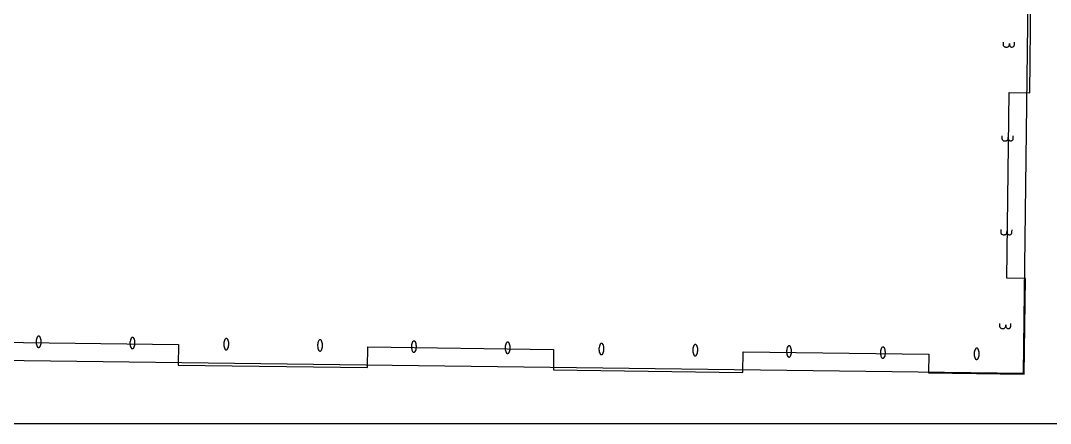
# Model space of a CAD drawing. Extents: x 0 to 24, y 0 to 16.
# Drawn here: x 3.92 to 9.41, y 0 to 2.15 of the extents above; entities that cross this region are included whole.
import ezdxf

# ---------------------------------------------------------------- set-up
doc = ezdxf.new("R2010")
doc.units = 0

msp = doc.modelspace()

# ---------------------------------------------------------------- linework, layer by layer
at = {"layer": 'annotation', "color": 1}
for p, q in [((9.159377, 2.032412), (9.159207, 2.019089)), ((9.21913, 2.018323), (9.219301, 2.031646)), ((9.159207, 2.019089), (9.159207, 2.019089)), ((9.159207, 2.019089), (9.159391, 2.016691)), ((9.159391, 2.016691), (9.159982, 2.014428)), ((9.159982, 2.014428), (9.160941, 2.01234)), ((9.160941, 2.01234), (9.162232, 2.010464)), ((9.162232, 2.010464), (9.163816, 2.008838)), ((9.163816, 2.008838), (9.165657, 2.0075)), ((9.165657, 2.0075), (9.167716, 2.006489)), ((9.167716, 2.006489), (9.169957, 2.005842)), ((9.169957, 2.005842), (9.17234, 2.005597)), ((9.17234, 2.005597), (9.179011, 2.005511)), ((9.179011, 2.005511), (9.181399, 2.005695)), ((9.179011, 2.005511), (9.179011, 2.005511)), ((9.181399, 2.005695), (9.183655, 2.006285)), ((9.183655, 2.006285), (9.185739, 2.007244)), ((9.185739, 2.007244), (9.187614, 2.008534)), ((9.187614, 2.008534), (9.189239, 2.010118)), ((9.189239, 2.010118), (9.190578, 2.011961)), ((9.190578, 2.011961), (9.191591, 2.014024)), ((9.191591, 2.014024), (9.192239, 2.016271)), ((9.192239, 2.016271), (9.192485, 2.018664)), ((9.192485, 2.018664), (9.19257, 2.025335)), ((9.19257, 2.025335), (9.192485, 2.018664)), ((9.192485, 2.018664), (9.192485, 2.018664)), ((9.192485, 2.018664), (9.19267, 2.016265)), ((9.19267, 2.016265), (9.193261, 2.014003)), ((9.193261, 2.014003), (9.194222, 2.011914)), ((9.194222, 2.011914), (9.195515, 2.010038)), ((9.195515, 2.010038), (9.197103, 2.008412)), ((9.197103, 2.008412), (9.198948, 2.007075)), ((9.198948, 2.007075), (9.201014, 2.006063)), ((9.201014, 2.006063), (9.203262, 2.005416)), ((9.203262, 2.005416), (9.205656, 2.005171)), ((9.205656, 2.005171), (9.208045, 2.005355)), ((9.205656, 2.005171), (9.205656, 2.005171)), ((9.208045, 2.005355), (9.2103, 2.005945)), ((9.2103, 2.005945), (9.212384, 2.006903)), ((9.212384, 2.006903), (9.214259, 2.008193)), ((9.214259, 2.008193), (9.215885, 2.009778)), ((9.215885, 2.009778), (9.217223, 2.01162)), ((9.217223, 2.01162), (9.218236, 2.013683)), ((9.218236, 2.013683), (9.218885, 2.01593)), ((9.218885, 2.01593), (9.21913, 2.018323)), ((9.152987, 1.532453), (9.152817, 1.51913)), ((9.152817, 1.51913), (9.152817, 1.51913)), ((9.152817, 1.51913), (9.153001, 1.516731)), ((9.153001, 1.516731), (9.153592, 1.514469)), ((9.153592, 1.514469), (9.154551, 1.51238)), ((9.154551, 1.51238), (9.155842, 1.510504)), ((9.155842, 1.510504), (9.157426, 1.508879)), ((9.157426, 1.508879), (9.159267, 1.507541)), ((9.159267, 1.507541), (9.161326, 1.50653)), ((9.161326, 1.50653), (9.163566, 1.505883)), ((9.163566, 1.505883), (9.16595, 1.505638)), ((9.16595, 1.505638), (9.172621, 1.505552)), ((9.172621, 1.505552), (9.175009, 1.505736)), ((9.172621, 1.505552), (9.172621, 1.505552)), ((9.175009, 1.505736), (9.177265, 1.506326)), ((9.177265, 1.506326), (9.179349, 1.507284)), ((9.179349, 1.507284), (9.181223, 1.508574)), ((9.181223, 1.508574), (9.182849, 1.510159)), ((9.182849, 1.510159), (9.184188, 1.512002)), ((9.184188, 1.512002), (9.185201, 1.514065)), ((9.185201, 1.514065), (9.185849, 1.516312)), ((9.185849, 1.516312), (9.186095, 1.518705)), ((9.186095, 1.518705), (9.18618, 1.525376)), ((9.18618, 1.525376), (9.186095, 1.518705)), ((9.186095, 1.518705), (9.186095, 1.518705)), ((9.186095, 1.518705), (9.18628, 1.516306)), ((9.18628, 1.516306), (9.186871, 1.514043)), ((9.186871, 1.514043), (9.187832, 1.511955)), ((9.187832, 1.511955), (9.189125, 1.510079)), ((9.189125, 1.510079), (9.190713, 1.508453)), ((9.190713, 1.508453), (9.192558, 1.507116)), ((9.192558, 1.507116), (9.194624, 1.506104)), ((9.194624, 1.506104), (9.196872, 1.505457)), ((9.196872, 1.505457), (9.199266, 1.505212)), ((9.199266, 1.505212), (9.201655, 1.505396)), ((9.199266, 1.505212), (9.199266, 1.505212)), ((9.201655, 1.505396), (9.20391, 1.505985)), ((9.20391, 1.505985), (9.205994, 1.506944)), ((9.205994, 1.506944), (9.207869, 1.508234)), ((9.207869, 1.508234), (9.209494, 1.509819)), ((9.209494, 1.509819), (9.210833, 1.511661)), ((9.210833, 1.511661), (9.211846, 1.513724)), ((9.211846, 1.513724), (9.212495, 1.515971)), ((9.212495, 1.515971), (9.21274, 1.518364)), ((9.21274, 1.518364), (9.212911, 1.531687)), ((9.146597, 1.032494), (9.146427, 1.019171)), ((9.146427, 1.019171), (9.146427, 1.019171)), ((9.146427, 1.019171), (9.146611, 1.016772)), ((9.146611, 1.016772), (9.147202, 1.01451)), ((9.147202, 1.01451), (9.148161, 1.012421)), ((9.148161, 1.012421), (9.149452, 1.010545)), ((9.149452, 1.010545), (9.151036, 1.008919)), ((9.151036, 1.008919), (9.152877, 1.007582)), ((9.152877, 1.007582), (9.154936, 1.006571)), ((9.154936, 1.006571), (9.157176, 1.005923)), ((9.157176, 1.005923), (9.15956, 1.005678)), ((9.15956, 1.005678), (9.166231, 1.005593)), ((9.166231, 1.005593), (9.168619, 1.005777)), ((9.166231, 1.005593), (9.166231, 1.005593)), ((9.168619, 1.005777), (9.170875, 1.006367)), ((9.170875, 1.006367), (9.172959, 1.007325)), ((9.172959, 1.007325), (9.174833, 1.008615)), ((9.174833, 1.008615), (9.176459, 1.0102)), ((9.176459, 1.0102), (9.177798, 1.012043)), ((9.177798, 1.012043), (9.178811, 1.014106)), ((9.178811, 1.014106), (9.179459, 1.016352)), ((9.179459, 1.016352), (9.179705, 1.018746)), ((9.179705, 1.018746), (9.17979, 1.025416)), ((9.17979, 1.025416), (9.179705, 1.018746)), ((9.179705, 1.018746), (9.179705, 1.018746)), ((9.179705, 1.018746), (9.17989, 1.016347)), ((9.17989, 1.016347), (9.180481, 1.014084)), ((9.180481, 1.014084), (9.181442, 1.011996)), ((9.181442, 1.011996), (9.182735, 1.01012)), ((9.182735, 1.01012), (9.184323, 1.008494)), ((9.184323, 1.008494), (9.186168, 1.007156)), ((9.186168, 1.007156), (9.188234, 1.006145)), ((9.188234, 1.006145), (9.190482, 1.005498)), ((9.190482, 1.005498), (9.192876, 1.005253)), ((9.192876, 1.005253), (9.195264, 1.005437)), ((9.192876, 1.005253), (9.192876, 1.005253)), ((9.195264, 1.005437), (9.19752, 1.006026)), ((9.19752, 1.006026), (9.199604, 1.006985)), ((9.199604, 1.006985), (9.201479, 1.008275)), ((9.201479, 1.008275), (9.203104, 1.00986)), ((9.203104, 1.00986), (9.204443, 1.011702)), ((9.204443, 1.011702), (9.205456, 1.013765)), ((9.205456, 1.013765), (9.206105, 1.016012)), ((9.206105, 1.016012), (9.20635, 1.018405)), ((9.20635, 1.018405), (9.206521, 1.031728)), ((9.140207, 0.532535), (9.140037, 0.519212)), ((9.140037, 0.519212), (9.140037, 0.519212)), ((9.140037, 0.519212), (9.140221, 0.516813)), ((9.140221, 0.516813), (9.140812, 0.51455)), ((9.140812, 0.51455), (9.141771, 0.512462)), ((9.141771, 0.512462), (9.143062, 0.510586)), ((9.143062, 0.510586), (9.144646, 0.50896)), ((9.144646, 0.50896), (9.146487, 0.507623)), ((9.146487, 0.507623), (9.148546, 0.506611)), ((9.148546, 0.506611), (9.150786, 0.505964)), ((9.150786, 0.505964), (9.15317, 0.505719)), ((9.15317, 0.505719), (9.159841, 0.505634)), ((9.159841, 0.505634), (9.162229, 0.505818)), ((9.159841, 0.505634), (9.159841, 0.505634)), ((9.162229, 0.505818), (9.164485, 0.506408)), ((9.164485, 0.506408), (9.166569, 0.507366)), ((9.166569, 0.507366), (9.168443, 0.508656)), ((9.168443, 0.508656), (9.170069, 0.510241)), ((9.170069, 0.510241), (9.171408, 0.512083)), ((9.171408, 0.512083), (9.172421, 0.514146)), ((9.172421, 0.514146), (9.173069, 0.516393)), ((9.173069, 0.516393), (9.173315, 0.518787)), ((9.173315, 0.518787), (9.1734, 0.525457)), ((9.1734, 0.525457), (9.173315, 0.518787)), ((9.173315, 0.518787), (9.173315, 0.518787)), ((9.173315, 0.518787), (9.173499, 0.516388)), ((9.173499, 0.516388), (9.174091, 0.514125)), ((9.174091, 0.514125), (9.175052, 0.512037)), ((9.175052, 0.512037), (9.176345, 0.510161)), ((9.176345, 0.510161), (9.177933, 0.508535)), ((9.177933, 0.508535), (9.179778, 0.507197)), ((9.179778, 0.507197), (9.181844, 0.506186)), ((9.181844, 0.506186), (9.184092, 0.505539)), ((9.184092, 0.505539), (9.186486, 0.505293)), ((9.186486, 0.505293), (9.188874, 0.505477)), ((9.186486, 0.505293), (9.186486, 0.505293)), ((9.188874, 0.505477), (9.19113, 0.506067)), ((9.19113, 0.506067), (9.193214, 0.507025)), ((9.193214, 0.507025), (9.195088, 0.508316)), ((9.195088, 0.508316), (9.196714, 0.5099)), ((9.196714, 0.5099), (9.198053, 0.511743)), ((9.198053, 0.511743), (9.199066, 0.513806)), ((9.199066, 0.513806), (9.199714, 0.516053)), ((9.199714, 0.516053), (9.19996, 0.518446)), ((9.19996, 0.518446), (9.20013, 0.531769)), ((4.005964, 0.443502), (4.005312, 0.437764)), ((4.007192, 0.449166), (4.005964, 0.443502)), ((4.008996, 0.454709), (4.007192, 0.449166)), ((4.011376, 0.460089), (4.008996, 0.454709)), ((4.012167, 0.461361), (4.011376, 0.460089)), ((4.011376, 0.460089), (4.011376, 0.460089)), ((4.013146, 0.462441), (4.012167, 0.461361)), ((4.014281, 0.463321), (4.013146, 0.462441)), ((4.015539, 0.46399), (4.014281, 0.463321)), ((4.016888, 0.464437), (4.015539, 0.46399)), ((4.018296, 0.464653), (4.016888, 0.464437)), ((4.019729, 0.464627), (4.018296, 0.464653)), ((4.021156, 0.46435), (4.019729, 0.464627)), ((4.022543, 0.463811), (4.021156, 0.46435)), ((4.022543, 0.463811), (4.022543, 0.463811)), ((4.023096, 0.463507), (4.022543, 0.463811)), ((4.023621, 0.463166), (4.023096, 0.463507)), ((4.024116, 0.462791), (4.023621, 0.463166)), ((4.024579, 0.462382), (4.024116, 0.462791)), ((4.025009, 0.461943), (4.024579, 0.462382)), ((4.025406, 0.461473), (4.025009, 0.461943)), ((4.025767, 0.460975), (4.025406, 0.461473)), ((4.026091, 0.460451), (4.025767, 0.460975)), ((4.026377, 0.459901), (4.026091, 0.460451)), ((4.028607, 0.454451), (4.026377, 0.459901)), ((4.026377, 0.459901), (4.026377, 0.459901)), ((4.030261, 0.448855), (4.028607, 0.454451)), ((4.031338, 0.443157), (4.030261, 0.448855)), ((4.03184, 0.437401), (4.031338, 0.443157)), ((4.507151, 0.442775), (4.505923, 0.437112)), ((4.508955, 0.448319), (4.507151, 0.442775)), ((4.511335, 0.453699), (4.508955, 0.448319)), ((4.512126, 0.45497), (4.511335, 0.453699)), ((4.511335, 0.453699), (4.511335, 0.453699)), ((4.513105, 0.456051), (4.512126, 0.45497)), ((4.51424, 0.456931), (4.513105, 0.456051)), ((4.515498, 0.457599), (4.51424, 0.456931)), ((4.516847, 0.458047), (4.515498, 0.457599)), ((4.518255, 0.458263), (4.516847, 0.458047)), ((4.519688, 0.458237), (4.518255, 0.458263)), ((4.521115, 0.45796), (4.519688, 0.458237)), ((4.522502, 0.457421), (4.521115, 0.45796)), ((4.522502, 0.457421), (4.522502, 0.457421)), ((4.523056, 0.457117), (4.522502, 0.457421)), ((4.52358, 0.456776), (4.523056, 0.457117)), ((4.524075, 0.456401), (4.52358, 0.456776)), ((4.524538, 0.455992), (4.524075, 0.456401)), ((4.524969, 0.455553), (4.524538, 0.455992)), ((4.525365, 0.455083), (4.524969, 0.455553)), ((4.525726, 0.454585), (4.525365, 0.455083)), ((4.52605, 0.454061), (4.525726, 0.454585)), ((4.526336, 0.453511), (4.52605, 0.454061)), ((4.528566, 0.448061), (4.526336, 0.453511)), ((4.526336, 0.453511), (4.526336, 0.453511)), ((4.53022, 0.442465), (4.528566, 0.448061)), ((4.531297, 0.436767), (4.53022, 0.442465)), ((5.008914, 0.441929), (5.00711, 0.436385)), ((5.011294, 0.447309), (5.008914, 0.441929)), ((5.012085, 0.44858), (5.011294, 0.447309)), ((5.011294, 0.447309), (5.011294, 0.447309)), ((5.013064, 0.449661), (5.012085, 0.44858)), ((5.014199, 0.450541), (5.013064, 0.449661)), ((5.015457, 0.451209), (5.014199, 0.450541)), ((5.016806, 0.451657), (5.015457, 0.451209)), ((5.018214, 0.451873), (5.016806, 0.451657)), ((5.019647, 0.451847), (5.018214, 0.451873)), ((5.021074, 0.45157), (5.019647, 0.451847)), ((5.022462, 0.451031), (5.021074, 0.45157)), ((5.022462, 0.451031), (5.022462, 0.451031)), ((5.023015, 0.450726), (5.022462, 0.451031)), ((5.023539, 0.450386), (5.023015, 0.450726)), ((5.024034, 0.450011), (5.023539, 0.450386)), ((5.024497, 0.449602), (5.024034, 0.450011)), ((5.024928, 0.449163), (5.024497, 0.449602)), ((5.025324, 0.448693), (5.024928, 0.449163)), ((5.025685, 0.448195), (5.025324, 0.448693)), ((5.026009, 0.447671), (5.025685, 0.448195)), ((5.026295, 0.447121), (5.026009, 0.447671)), ((5.028526, 0.441671), (5.026295, 0.447121)), ((5.026295, 0.447121), (5.026295, 0.447121)), ((5.030179, 0.436075), (5.028526, 0.441671)), ((5.511253, 0.440919), (5.508873, 0.435539)), ((5.512044, 0.44219), (5.511253, 0.440919)), ((5.511253, 0.440919), (5.511253, 0.440919)), ((5.513024, 0.443271), (5.512044, 0.44219)), ((5.514158, 0.444151), (5.513024, 0.443271)), ((5.515417, 0.444819), (5.514158, 0.444151)), ((5.516766, 0.445267), (5.515417, 0.444819)), ((5.518173, 0.445483), (5.516766, 0.445267)), ((5.519606, 0.445457), (5.518173, 0.445483)), ((5.521033, 0.44518), (5.519606, 0.445457)), ((5.522421, 0.444641), (5.521033, 0.44518)), ((5.522421, 0.444641), (5.522421, 0.444641)), ((5.522974, 0.444336), (5.522421, 0.444641)), ((5.523499, 0.443996), (5.522974, 0.444336)), ((5.523993, 0.44362), (5.523499, 0.443996)), ((5.524456, 0.443212), (5.523993, 0.44362)), ((5.524887, 0.442772), (5.524456, 0.443212)), ((5.525283, 0.442303), (5.524887, 0.442772)), ((5.525644, 0.441805), (5.525283, 0.442303)), ((5.525968, 0.44128), (5.525644, 0.441805)), ((5.526254, 0.440731), (5.525968, 0.44128)), ((5.528485, 0.435281), (5.526254, 0.440731)), ((5.526254, 0.440731), (5.526254, 0.440731)), ((4.005312, 0.437764), (4.005239, 0.431994)), ((4.005239, 0.431994), (4.005743, 0.426239)), ((4.005743, 0.426239), (4.006826, 0.420541)), ((4.006826, 0.420541), (4.008488, 0.414945)), ((4.008488, 0.414945), (4.010729, 0.409496)), ((4.010729, 0.409496), (4.010729, 0.409496)), ((4.010729, 0.409496), (4.011016, 0.408946)), ((4.011016, 0.408946), (4.011343, 0.408418)), ((4.011343, 0.408418), (4.011706, 0.407917)), ((4.011706, 0.407917), (4.012105, 0.407445)), ((4.012105, 0.407445), (4.012535, 0.407004)), ((4.012535, 0.407004), (4.012995, 0.406597)), ((4.012995, 0.406597), (4.013483, 0.406227)), ((4.013483, 0.406227), (4.013995, 0.405895)), ((4.013995, 0.405895), (4.014529, 0.405606)), ((4.014529, 0.405606), (4.014529, 0.405606)), ((4.014529, 0.405606), (4.015928, 0.405055)), ((4.015928, 0.405055), (4.017363, 0.404769)), ((4.017363, 0.404769), (4.018802, 0.404737)), ((4.018802, 0.404737), (4.020213, 0.404949)), ((4.020213, 0.404949), (4.021565, 0.405394)), ((4.021565, 0.405394), (4.022825, 0.406063)), ((4.022825, 0.406063), (4.02396, 0.406945)), ((4.02396, 0.406945), (4.024939, 0.40803)), ((4.024939, 0.40803), (4.02573, 0.409308)), ((4.02573, 0.409308), (4.028099, 0.414687)), ((4.02573, 0.409308), (4.02573, 0.409308)), ((4.028099, 0.414687), (4.029895, 0.42023)), ((4.029895, 0.42023), (4.031117, 0.425893)), ((4.031117, 0.425893), (4.031766, 0.431631)), ((4.031766, 0.431631), (4.03184, 0.437401)), ((4.505272, 0.431374), (4.505198, 0.425604)), ((4.505198, 0.425604), (4.505702, 0.419848)), ((4.505923, 0.437112), (4.505272, 0.431374)), ((4.505702, 0.419848), (4.506785, 0.414151)), ((4.506785, 0.414151), (4.508447, 0.408555)), ((4.508447, 0.408555), (4.510689, 0.403106)), ((4.510689, 0.403106), (4.510689, 0.403106)), ((4.510689, 0.403106), (4.510975, 0.402555)), ((4.510975, 0.402555), (4.511302, 0.402028)), ((4.511302, 0.402028), (4.511666, 0.401527)), ((4.511666, 0.401527), (4.512064, 0.401055)), ((4.512064, 0.401055), (4.512494, 0.400614)), ((4.512494, 0.400614), (4.512954, 0.400207)), ((4.512954, 0.400207), (4.513442, 0.399836)), ((4.513442, 0.399836), (4.513954, 0.399505)), ((4.513954, 0.399505), (4.514488, 0.399216)), ((4.514488, 0.399216), (4.514488, 0.399216)), ((4.514488, 0.399216), (4.515887, 0.398665)), ((4.515887, 0.398665), (4.517322, 0.398379)), ((4.517322, 0.398379), (4.518761, 0.398347)), ((4.518761, 0.398347), (4.520173, 0.398559)), ((4.520173, 0.398559), (4.521524, 0.399004)), ((4.521524, 0.399004), (4.522784, 0.399673)), ((4.522784, 0.399673), (4.523919, 0.400555)), ((4.523919, 0.400555), (4.524898, 0.40164)), ((4.524898, 0.40164), (4.525689, 0.402918)), ((4.525689, 0.402918), (4.528058, 0.408297)), ((4.525689, 0.402918), (4.525689, 0.402918)), ((4.528058, 0.408297), (4.529854, 0.41384)), ((4.529854, 0.41384), (4.531077, 0.419503)), ((4.531077, 0.419503), (4.531725, 0.425241)), ((4.531799, 0.43101), (4.531297, 0.436767)), ((4.531725, 0.425241), (4.531799, 0.43101)), ((5.005231, 0.424984), (5.005157, 0.419214)), ((5.005157, 0.419214), (5.005661, 0.413458)), ((5.005882, 0.430722), (5.005231, 0.424984)), ((5.005661, 0.413458), (5.006744, 0.407761)), ((5.00711, 0.436385), (5.005882, 0.430722)), ((5.006744, 0.407761), (5.008406, 0.402165)), ((5.008406, 0.402165), (5.010648, 0.396716)), ((5.010648, 0.396716), (5.010648, 0.396716)), ((5.010648, 0.396716), (5.010935, 0.396165)), ((5.010935, 0.396165), (5.011261, 0.395638)), ((5.011261, 0.395638), (5.011625, 0.395137)), ((5.011625, 0.395137), (5.012023, 0.394665)), ((5.012023, 0.394665), (5.012453, 0.394224)), ((5.012453, 0.394224), (5.012914, 0.393817)), ((5.012914, 0.393817), (5.013401, 0.393446)), ((5.013401, 0.393446), (5.013913, 0.393115)), ((5.013913, 0.393115), (5.014448, 0.392825)), ((5.014448, 0.392825), (5.014448, 0.392825)), ((5.014448, 0.392825), (5.015846, 0.392275)), ((5.015846, 0.392275), (5.017281, 0.391989)), ((5.017281, 0.391989), (5.01872, 0.391957)), ((5.01872, 0.391957), (5.020132, 0.392168)), ((5.020132, 0.392168), (5.021483, 0.392614)), ((5.021483, 0.392614), (5.022743, 0.393283)), ((5.022743, 0.393283), (5.023878, 0.394165)), ((5.023878, 0.394165), (5.024857, 0.39525)), ((5.024857, 0.39525), (5.025648, 0.396528)), ((5.025648, 0.396528), (5.028017, 0.401907)), ((5.025648, 0.396528), (5.025648, 0.396528)), ((5.028017, 0.401907), (5.029813, 0.40745)), ((5.029813, 0.40745), (5.031036, 0.413113)), ((5.031256, 0.430376), (5.030179, 0.436075)), ((5.031036, 0.413113), (5.031684, 0.418851)), ((5.031758, 0.42462), (5.031256, 0.430376)), ((5.031684, 0.418851), (5.031758, 0.42462)), ((5.50519, 0.418593), (5.505116, 0.412824)), ((5.505116, 0.412824), (5.50562, 0.407068)), ((5.505841, 0.424332), (5.50519, 0.418593)), ((5.50562, 0.407068), (5.506703, 0.40137)), ((5.507069, 0.429995), (5.505841, 0.424332)), ((5.506703, 0.40137), (5.508365, 0.395775)), ((5.508873, 0.435539), (5.507069, 0.429995)), ((5.508365, 0.395775), (5.510607, 0.390326)), ((5.510607, 0.390326), (5.510607, 0.390326)), ((5.510607, 0.390326), (5.510894, 0.389775)), ((5.510894, 0.389775), (5.51122, 0.389248)), ((5.51122, 0.389248), (5.511584, 0.388747)), ((5.511584, 0.388747), (5.511982, 0.388275)), ((5.511982, 0.388275), (5.512413, 0.387834)), ((5.512413, 0.387834), (5.512873, 0.387427)), ((5.512873, 0.387427), (5.51336, 0.387056)), ((5.51336, 0.387056), (5.513872, 0.386725)), ((5.513872, 0.386725), (5.514407, 0.386435)), ((5.514407, 0.386435), (5.514407, 0.386435)), ((5.514407, 0.386435), (5.515805, 0.385885)), ((5.515805, 0.385885), (5.51724, 0.385599)), ((5.51724, 0.385599), (5.51868, 0.385567)), ((5.51868, 0.385567), (5.520091, 0.385778)), ((5.520091, 0.385778), (5.521443, 0.386224)), ((5.521443, 0.386224), (5.522702, 0.386893)), ((5.522702, 0.386893), (5.523837, 0.387775)), ((5.523837, 0.387775), (5.524817, 0.38886)), ((5.524817, 0.38886), (5.525608, 0.390138)), ((5.525608, 0.390138), (5.527976, 0.395517)), ((5.525608, 0.390138), (5.525608, 0.390138)), ((5.527976, 0.395517), (5.529772, 0.40106)), ((5.530138, 0.429685), (5.528485, 0.435281)), ((5.529772, 0.40106), (5.530995, 0.406723)), ((5.531216, 0.423986), (5.530138, 0.429685)), ((5.530995, 0.406723), (5.531643, 0.412461)), ((5.531717, 0.41823), (5.531216, 0.423986)), ((5.531643, 0.412461), (5.531717, 0.41823)), ((6.005149, 0.412203), (6.005075, 0.406434)), ((6.005075, 0.406434), (6.00558, 0.400678)), ((6.0058, 0.417942), (6.005149, 0.412203)), ((6.00558, 0.400678), (6.006662, 0.39498)), ((6.007028, 0.423605), (6.0058, 0.417942)), ((6.006662, 0.39498), (6.008324, 0.389385)), ((6.008833, 0.429149), (6.007028, 0.423605)), ((6.008324, 0.389385), (6.010566, 0.383936)), ((6.011213, 0.434529), (6.008833, 0.429149)), ((6.012004, 0.4358), (6.011213, 0.434529)), ((6.011213, 0.434529), (6.011213, 0.434529)), ((6.012983, 0.436881), (6.012004, 0.4358)), ((6.014118, 0.437761), (6.012983, 0.436881)), ((6.015376, 0.438429), (6.014118, 0.437761)), ((6.016725, 0.438877), (6.015376, 0.438429)), ((6.018132, 0.439093), (6.016725, 0.438877)), ((6.019565, 0.439067), (6.018132, 0.439093)), ((6.020992, 0.43879), (6.019565, 0.439067)), ((6.02238, 0.438251), (6.020992, 0.43879)), ((6.02238, 0.438251), (6.02238, 0.438251)), ((6.022933, 0.437946), (6.02238, 0.438251)), ((6.023458, 0.437606), (6.022933, 0.437946)), ((6.023952, 0.43723), (6.023458, 0.437606)), ((6.024416, 0.436822), (6.023952, 0.43723)), ((6.024846, 0.436382), (6.024416, 0.436822)), ((6.025243, 0.435913), (6.024846, 0.436382)), ((6.025603, 0.435415), (6.025243, 0.435913)), ((6.025567, 0.383748), (6.027936, 0.389127)), ((6.025928, 0.43489), (6.025603, 0.435415)), ((6.026213, 0.434341), (6.025928, 0.43489)), ((6.028444, 0.428891), (6.026213, 0.434341)), ((6.026213, 0.434341), (6.026213, 0.434341)), ((6.027936, 0.389127), (6.029732, 0.39467)), ((6.030097, 0.423295), (6.028444, 0.428891)), ((6.029732, 0.39467), (6.030954, 0.400333)), ((6.031175, 0.417596), (6.030097, 0.423295)), ((6.030954, 0.400333), (6.031602, 0.406071)), ((6.031676, 0.41184), (6.031175, 0.417596)), ((6.031602, 0.406071), (6.031676, 0.41184)), ((6.505108, 0.405813), (6.505034, 0.400044)), ((6.505034, 0.400044), (6.505539, 0.394288)), ((6.505759, 0.411552), (6.505108, 0.405813)), ((6.505539, 0.394288), (6.506622, 0.38859)), ((6.506987, 0.417215), (6.505759, 0.411552)), ((6.506622, 0.38859), (6.508284, 0.382995)), ((6.508792, 0.422759), (6.506987, 0.417215)), ((6.511172, 0.428139), (6.508792, 0.422759)), ((6.511963, 0.42941), (6.511172, 0.428139)), ((6.511172, 0.428139), (6.511172, 0.428139)), ((6.512942, 0.430491), (6.511963, 0.42941)), ((6.514077, 0.43137), (6.512942, 0.430491)), ((6.515335, 0.432039), (6.514077, 0.43137)), ((6.516684, 0.432486), (6.515335, 0.432039)), ((6.518091, 0.432702), (6.516684, 0.432486)), ((6.519525, 0.432677), (6.518091, 0.432702)), ((6.520951, 0.4324), (6.519525, 0.432677)), ((6.522339, 0.431861), (6.520951, 0.4324)), ((6.522339, 0.431861), (6.522339, 0.431861)), ((6.522892, 0.431556), (6.522339, 0.431861)), ((6.523417, 0.431216), (6.522892, 0.431556)), ((6.523912, 0.43084), (6.523417, 0.431216)), ((6.524375, 0.430432), (6.523912, 0.43084)), ((6.524805, 0.429992), (6.524375, 0.430432)), ((6.525202, 0.429523), (6.524805, 0.429992)), ((6.525563, 0.429025), (6.525202, 0.429523)), ((6.525887, 0.4285), (6.525563, 0.429025)), ((6.526173, 0.427951), (6.525887, 0.4285)), ((6.528403, 0.422501), (6.526173, 0.427951)), ((6.526173, 0.427951), (6.526173, 0.427951)), ((6.527895, 0.382737), (6.529691, 0.38828)), ((6.530057, 0.416905), (6.528403, 0.422501)), ((6.529691, 0.38828), (6.530913, 0.393942)), ((6.531134, 0.411206), (6.530057, 0.416905)), ((6.530913, 0.393942), (6.531562, 0.399681)), ((6.531635, 0.40545), (6.531134, 0.411206)), ((6.531562, 0.399681), (6.531635, 0.40545)), ((7.005067, 0.399423), (7.004994, 0.393654)), ((7.004994, 0.393654), (7.005498, 0.387898)), ((7.005719, 0.405162), (7.005067, 0.399423)), ((7.005498, 0.387898), (7.006581, 0.3822)), ((7.006947, 0.410825), (7.005719, 0.405162)), ((7.008751, 0.416369), (7.006947, 0.410825)), ((7.011131, 0.421749), (7.008751, 0.416369)), ((7.011922, 0.42302), (7.011131, 0.421749)), ((7.011131, 0.421749), (7.011131, 0.421749)), ((7.012901, 0.424101), (7.011922, 0.42302)), ((7.014036, 0.42498), (7.012901, 0.424101)), ((7.015294, 0.425649), (7.014036, 0.42498)), ((7.016643, 0.426096), (7.015294, 0.425649)), ((7.018051, 0.426312), (7.016643, 0.426096)), ((7.019484, 0.426287), (7.018051, 0.426312)), ((7.020911, 0.42601), (7.019484, 0.426287)), ((7.022298, 0.42547), (7.020911, 0.42601)), ((7.022298, 0.42547), (7.022298, 0.42547)), ((7.022851, 0.425166), (7.022298, 0.42547)), ((7.023376, 0.424825), (7.022851, 0.425166)), ((7.023871, 0.42445), (7.023376, 0.424825)), ((7.024334, 0.424042), (7.023871, 0.42445)), ((7.024764, 0.423602), (7.024334, 0.424042)), ((7.025161, 0.423133), (7.024764, 0.423602)), ((7.025522, 0.422635), (7.025161, 0.423133)), ((7.025846, 0.42211), (7.025522, 0.422635)), ((7.026132, 0.421561), (7.025846, 0.42211)), ((7.028362, 0.416111), (7.026132, 0.421561)), ((7.026132, 0.421561), (7.026132, 0.421561)), ((7.030016, 0.410514), (7.028362, 0.416111)), ((7.02965, 0.38189), (7.030872, 0.387552)), ((7.031093, 0.404816), (7.030016, 0.410514)), ((7.030872, 0.387552), (7.031521, 0.393291)), ((7.031595, 0.39906), (7.031093, 0.404816)), ((7.031521, 0.393291), (7.031595, 0.39906)), ((7.505026, 0.393033), (7.504953, 0.387264)), ((7.504953, 0.387264), (7.505457, 0.381508)), ((7.505678, 0.398772), (7.505026, 0.393033)), ((7.506906, 0.404435), (7.505678, 0.398772)), ((7.50871, 0.409979), (7.506906, 0.404435)), ((7.51109, 0.415358), (7.50871, 0.409979)), ((7.511881, 0.41663), (7.51109, 0.415358)), ((7.51109, 0.415358), (7.51109, 0.415358)), ((7.51286, 0.417711), (7.511881, 0.41663)), ((7.513995, 0.41859), (7.51286, 0.417711)), ((7.515253, 0.419259), (7.513995, 0.41859)), ((7.516602, 0.419706), (7.515253, 0.419259)), ((7.51801, 0.419922), (7.516602, 0.419706)), ((7.519443, 0.419897), (7.51801, 0.419922)), ((7.52087, 0.419619), (7.519443, 0.419897)), ((7.522257, 0.41908), (7.52087, 0.419619)), ((7.522257, 0.41908), (7.522257, 0.41908)), ((7.522811, 0.418776), (7.522257, 0.41908)), ((7.523335, 0.418435), (7.522811, 0.418776)), ((7.52383, 0.41806), (7.523335, 0.418435)), ((7.524293, 0.417652), (7.52383, 0.41806)), ((7.524724, 0.417212), (7.524293, 0.417652)), ((7.52512, 0.416742), (7.524724, 0.417212)), ((7.525481, 0.416245), (7.52512, 0.416742)), ((7.525805, 0.41572), (7.525481, 0.416245)), ((7.526091, 0.415171), (7.525805, 0.41572)), ((7.528321, 0.409721), (7.526091, 0.415171)), ((7.526091, 0.415171), (7.526091, 0.415171)), ((7.529975, 0.404124), (7.528321, 0.409721)), ((7.531052, 0.398426), (7.529975, 0.404124)), ((7.530832, 0.381162), (7.53148, 0.386901)), ((7.531554, 0.39267), (7.531052, 0.398426)), ((7.53148, 0.386901), (7.531554, 0.39267)), ((8.004986, 0.386643), (8.004912, 0.380874)), ((8.005637, 0.392382), (8.004986, 0.386643)), ((8.006865, 0.398045), (8.005637, 0.392382)), ((8.008669, 0.403589), (8.006865, 0.398045)), ((8.011049, 0.408968), (8.008669, 0.403589)), ((8.01184, 0.41024), (8.011049, 0.408968)), ((8.011049, 0.408968), (8.011049, 0.408968)), ((8.012819, 0.411321), (8.01184, 0.41024)), ((8.013954, 0.4122), (8.012819, 0.411321)), ((8.015212, 0.412869), (8.013954, 0.4122)), ((8.016561, 0.413316), (8.015212, 0.412869)), ((8.017969, 0.413532), (8.016561, 0.413316)), ((8.019402, 0.413507), (8.017969, 0.413532)), ((8.020829, 0.413229), (8.019402, 0.413507)), ((8.022217, 0.41269), (8.020829, 0.413229)), ((8.022217, 0.41269), (8.022217, 0.41269)), ((8.02277, 0.412386), (8.022217, 0.41269)), ((8.023294, 0.412045), (8.02277, 0.412386)), ((8.023789, 0.41167), (8.023294, 0.412045)), ((8.024252, 0.411262), (8.023789, 0.41167)), ((8.024683, 0.410822), (8.024252, 0.411262)), ((8.025079, 0.410352), (8.024683, 0.410822)), ((8.02544, 0.409855), (8.025079, 0.410352)), ((8.025764, 0.40933), (8.02544, 0.409855)), ((8.02605, 0.40878), (8.025764, 0.40933)), ((8.028281, 0.403331), (8.02605, 0.40878)), ((8.02605, 0.40878), (8.02605, 0.40878)), ((8.029934, 0.397734), (8.028281, 0.403331)), ((8.031011, 0.392036), (8.029934, 0.397734)), ((8.031513, 0.38628), (8.031011, 0.392036)), ((8.031439, 0.380511), (8.031513, 0.38628)), ((8.505596, 0.385991), (8.504945, 0.380253)), ((8.506824, 0.391655), (8.505596, 0.385991)), ((8.508628, 0.397199), (8.506824, 0.391655)), ((8.511008, 0.402578), (8.508628, 0.397199)), ((8.511799, 0.40385), (8.511008, 0.402578)), ((8.511008, 0.402578), (8.511008, 0.402578)), ((8.512779, 0.40493), (8.511799, 0.40385)), ((8.513913, 0.40581), (8.512779, 0.40493)), ((8.515172, 0.406479), (8.513913, 0.40581)), ((8.516521, 0.406926), (8.515172, 0.406479)), ((8.517928, 0.407142), (8.516521, 0.406926)), ((8.519361, 0.407117), (8.517928, 0.407142)), ((8.520788, 0.406839), (8.519361, 0.407117)), ((8.522176, 0.4063), (8.520788, 0.406839)), ((8.522176, 0.4063), (8.522176, 0.4063)), ((8.522729, 0.405996), (8.522176, 0.4063)), ((8.523254, 0.405655), (8.522729, 0.405996)), ((8.523748, 0.40528), (8.523254, 0.405655)), ((8.524211, 0.404872), (8.523748, 0.40528)), ((8.524642, 0.404432), (8.524211, 0.404872)), ((8.525038, 0.403962), (8.524642, 0.404432)), ((8.525399, 0.403464), (8.525038, 0.403962)), ((8.525723, 0.40294), (8.525399, 0.403464)), ((8.526009, 0.40239), (8.525723, 0.40294)), ((8.52824, 0.39694), (8.526009, 0.40239)), ((8.526009, 0.40239), (8.526009, 0.40239)), ((8.529893, 0.391344), (8.52824, 0.39694)), ((8.530971, 0.385646), (8.529893, 0.391344)), ((8.531472, 0.37989), (8.530971, 0.385646)), ((9.006783, 0.385265), (9.005555, 0.379601)), ((9.008588, 0.390808), (9.006783, 0.385265)), ((9.010968, 0.396188), (9.008588, 0.390808)), ((9.011759, 0.39746), (9.010968, 0.396188)), ((9.010968, 0.396188), (9.010968, 0.396188)), ((9.012738, 0.39854), (9.011759, 0.39746)), ((9.013873, 0.39942), (9.012738, 0.39854)), ((9.015131, 0.400089), (9.013873, 0.39942)), ((9.01648, 0.400536), (9.015131, 0.400089)), ((9.017887, 0.400752), (9.01648, 0.400536)), ((9.01932, 0.400726), (9.017887, 0.400752)), ((9.020747, 0.400449), (9.01932, 0.400726)), ((9.022135, 0.39991), (9.020747, 0.400449)), ((9.022135, 0.39991), (9.022135, 0.39991)), ((9.022688, 0.399606), (9.022135, 0.39991)), ((9.023213, 0.399265), (9.022688, 0.399606)), ((9.023707, 0.39889), (9.023213, 0.399265)), ((9.024171, 0.398482), (9.023707, 0.39889)), ((9.024601, 0.398042), (9.024171, 0.398482)), ((9.024998, 0.397572), (9.024601, 0.398042)), ((9.025358, 0.397074), (9.024998, 0.397572)), ((9.025683, 0.39655), (9.025358, 0.397074)), ((9.025968, 0.396), (9.025683, 0.39655)), ((9.028199, 0.39055), (9.025968, 0.396)), ((9.025968, 0.396), (9.025968, 0.396)), ((9.029852, 0.384954), (9.028199, 0.39055)), ((9.03093, 0.379256), (9.029852, 0.384954)), ((6.010566, 0.383936), (6.010566, 0.383936)), ((6.010566, 0.383936), (6.010853, 0.383385)), ((6.010853, 0.383385), (6.011179, 0.382858)), ((6.011179, 0.382858), (6.011543, 0.382357)), ((6.011543, 0.382357), (6.011941, 0.381885)), ((6.011941, 0.381885), (6.012372, 0.381444)), ((6.012372, 0.381444), (6.012832, 0.381037)), ((6.012832, 0.381037), (6.013319, 0.380666)), ((6.013319, 0.380666), (6.013831, 0.380335)), ((6.013831, 0.380335), (6.014366, 0.380045)), ((6.014366, 0.380045), (6.014366, 0.380045)), ((6.014366, 0.380045), (6.015764, 0.379495)), ((6.015764, 0.379495), (6.017199, 0.379209)), ((6.017199, 0.379209), (6.018639, 0.379176)), ((6.018639, 0.379176), (6.02005, 0.379388)), ((6.02005, 0.379388), (6.021402, 0.379834)), ((6.021402, 0.379834), (6.022661, 0.380503)), ((6.022661, 0.380503), (6.023797, 0.381385)), ((6.023797, 0.381385), (6.024776, 0.38247)), ((6.024776, 0.38247), (6.025567, 0.383748)), ((6.025567, 0.383748), (6.025567, 0.383748)), ((6.508284, 0.382995), (6.510525, 0.377546)), ((6.510525, 0.377546), (6.510525, 0.377546)), ((6.510525, 0.377546), (6.510812, 0.376995)), ((6.510812, 0.376995), (6.511139, 0.376468)), ((6.511139, 0.376468), (6.511502, 0.375967)), ((6.511502, 0.375967), (6.5119, 0.375495)), ((6.5119, 0.375495), (6.512331, 0.375054)), ((6.512331, 0.375054), (6.512791, 0.374647)), ((6.512791, 0.374647), (6.513278, 0.374276)), ((6.513278, 0.374276), (6.513791, 0.373945)), ((6.513791, 0.373945), (6.514325, 0.373655)), ((6.514325, 0.373655), (6.514325, 0.373655)), ((6.514325, 0.373655), (6.515724, 0.373105)), ((6.515724, 0.373105), (6.517159, 0.372818)), ((6.517159, 0.372818), (6.518598, 0.372786)), ((6.518598, 0.372786), (6.520009, 0.372998)), ((6.520009, 0.372998), (6.521361, 0.373444)), ((6.521361, 0.373444), (6.52262, 0.374113)), ((6.52262, 0.374113), (6.523756, 0.374995)), ((6.523756, 0.374995), (6.524735, 0.37608)), ((6.524735, 0.37608), (6.525526, 0.377358)), ((6.525526, 0.377358), (6.527895, 0.382737)), ((6.525526, 0.377358), (6.525526, 0.377358)), ((7.006581, 0.3822), (7.008243, 0.376605)), ((7.008243, 0.376605), (7.010484, 0.371156)), ((7.010484, 0.371156), (7.010484, 0.371156)), ((7.010484, 0.371156), (7.010771, 0.370605)), ((7.010771, 0.370605), (7.011098, 0.370078)), ((7.011098, 0.370078), (7.011461, 0.369577)), ((7.011461, 0.369577), (7.01186, 0.369105)), ((7.01186, 0.369105), (7.01229, 0.368664)), ((7.01229, 0.368664), (7.01275, 0.368257)), ((7.01275, 0.368257), (7.013238, 0.367886)), ((7.013238, 0.367886), (7.01375, 0.367555)), ((7.01375, 0.367555), (7.014284, 0.367265)), ((7.014284, 0.367265), (7.014284, 0.367265)), ((7.014284, 0.367265), (7.015683, 0.366715)), ((7.015683, 0.366715), (7.017118, 0.366428)), ((7.017118, 0.366428), (7.018557, 0.366396)), ((7.018557, 0.366396), (7.019968, 0.366608)), ((7.019968, 0.366608), (7.02132, 0.367054)), ((7.02132, 0.367054), (7.02258, 0.367722)), ((7.02258, 0.367722), (7.023715, 0.368605)), ((7.023715, 0.368605), (7.024694, 0.36969)), ((7.024694, 0.36969), (7.025485, 0.370968)), ((7.025485, 0.370968), (7.027854, 0.376347)), ((7.025485, 0.370968), (7.025485, 0.370968)), ((7.027854, 0.376347), (7.02965, 0.38189)), ((7.505457, 0.381508), (7.50654, 0.37581)), ((7.50654, 0.37581), (7.508202, 0.370215)), ((7.508202, 0.370215), (7.510444, 0.364766)), ((7.510444, 0.364766), (7.510444, 0.364766)), ((7.510444, 0.364766), (7.51073, 0.364215)), ((7.51073, 0.364215), (7.511057, 0.363688)), ((7.511057, 0.363688), (7.511421, 0.363187)), ((7.511421, 0.363187), (7.511819, 0.362714)), ((7.511819, 0.362714), (7.512249, 0.362273)), ((7.512249, 0.362273), (7.512709, 0.361866)), ((7.512709, 0.361866), (7.513197, 0.361496)), ((7.513197, 0.361496), (7.513709, 0.361165)), ((7.513709, 0.361165), (7.514243, 0.360875)), ((7.514243, 0.360875), (7.514243, 0.360875)), ((7.514243, 0.360875), (7.515642, 0.360325)), ((7.515642, 0.360325), (7.517077, 0.360038)), ((7.517077, 0.360038), (7.518516, 0.360006)), ((7.518516, 0.360006), (7.519928, 0.360218)), ((7.519928, 0.360218), (7.521279, 0.360663)), ((7.521279, 0.360663), (7.522539, 0.361332)), ((7.522539, 0.361332), (7.523674, 0.362214)), ((7.523674, 0.362214), (7.524653, 0.3633)), ((7.524653, 0.3633), (7.525444, 0.364578)), ((7.525444, 0.364578), (7.527813, 0.369956)), ((7.525444, 0.364578), (7.525444, 0.364578)), ((7.527813, 0.369956), (7.529609, 0.375499)), ((7.529609, 0.375499), (7.530832, 0.381162)), ((8.004912, 0.380874), (8.005416, 0.375118)), ((8.005416, 0.375118), (8.006499, 0.36942)), ((8.006499, 0.36942), (8.008161, 0.363824)), ((8.008161, 0.363824), (8.010403, 0.358376)), ((8.010403, 0.358376), (8.010403, 0.358376)), ((8.010403, 0.358376), (8.01069, 0.357825)), ((8.01069, 0.357825), (8.011016, 0.357298)), ((8.011016, 0.357298), (8.01138, 0.356797)), ((8.01138, 0.356797), (8.011778, 0.356324)), ((8.011778, 0.356324), (8.012208, 0.355883)), ((8.012208, 0.355883), (8.012669, 0.355476)), ((8.012669, 0.355476), (8.013156, 0.355106)), ((8.013156, 0.355106), (8.013668, 0.354775)), ((8.013668, 0.354775), (8.014203, 0.354485)), ((8.014203, 0.354485), (8.014203, 0.354485)), ((8.014203, 0.354485), (8.015601, 0.353934)), ((8.015601, 0.353934), (8.017036, 0.353648)), ((8.017036, 0.353648), (8.018475, 0.353616)), ((8.018475, 0.353616), (8.019887, 0.353828)), ((8.019887, 0.353828), (8.021238, 0.354273)), ((8.021238, 0.354273), (8.022498, 0.354942)), ((8.022498, 0.354942), (8.023633, 0.355824)), ((8.023633, 0.355824), (8.024612, 0.35691)), ((8.024612, 0.35691), (8.025403, 0.358188)), ((8.025403, 0.358188), (8.027772, 0.363566)), ((8.025403, 0.358188), (8.025403, 0.358188)), ((8.027772, 0.363566), (8.029568, 0.369109)), ((8.029568, 0.369109), (8.030791, 0.374772)), ((8.030791, 0.374772), (8.031439, 0.380511)), ((8.504945, 0.380253), (8.504871, 0.374484)), ((8.504871, 0.374484), (8.505375, 0.368728)), ((8.505375, 0.368728), (8.506458, 0.36303)), ((8.506458, 0.36303), (8.50812, 0.357434)), ((8.50812, 0.357434), (8.510362, 0.351985)), ((8.510362, 0.351985), (8.510362, 0.351985)), ((8.510362, 0.351985), (8.510649, 0.351435)), ((8.510649, 0.351435), (8.510975, 0.350908)), ((8.510975, 0.350908), (8.511339, 0.350407)), ((8.511339, 0.350407), (8.511737, 0.349934)), ((8.511737, 0.349934), (8.512168, 0.349493)), ((8.512168, 0.349493), (8.512628, 0.349086)), ((8.512628, 0.349086), (8.513115, 0.348716)), ((8.513115, 0.348716), (8.513627, 0.348384)), ((8.513627, 0.348384), (8.514162, 0.348095)), ((8.514162, 0.348095), (8.514162, 0.348095)), ((8.514162, 0.348095), (8.51556, 0.347544)), ((8.51556, 0.347544), (8.516995, 0.347258)), ((8.516995, 0.347258), (8.518435, 0.347226)), ((8.518435, 0.347226), (8.519846, 0.347438)), ((8.519846, 0.347438), (8.521197, 0.347883)), ((8.521197, 0.347883), (8.522457, 0.348552)), ((8.522457, 0.348552), (8.523592, 0.349434)), ((8.523592, 0.349434), (8.524572, 0.350519)), ((8.524572, 0.350519), (8.525363, 0.351797)), ((8.525363, 0.351797), (8.527731, 0.357176)), ((8.525363, 0.351797), (8.525363, 0.351797)), ((8.527731, 0.357176), (8.529527, 0.362719)), ((8.529527, 0.362719), (8.53075, 0.368382)), ((8.53075, 0.368382), (8.531398, 0.37412)), ((8.531398, 0.37412), (8.531472, 0.37989)), ((9.004904, 0.373863), (9.00483, 0.368094)), ((9.00483, 0.368094), (9.005335, 0.362338)), ((9.005555, 0.379601), (9.004904, 0.373863)), ((9.005335, 0.362338), (9.006417, 0.35664)), ((9.006417, 0.35664), (9.008079, 0.351044)), ((9.008079, 0.351044), (9.010321, 0.345595)), ((9.010321, 0.345595), (9.010321, 0.345595)), ((9.010321, 0.345595), (9.010608, 0.345045)), ((9.010608, 0.345045), (9.010934, 0.344518)), ((9.010934, 0.344518), (9.011298, 0.344016)), ((9.011298, 0.344016), (9.011696, 0.343544)), ((9.011696, 0.343544), (9.012127, 0.343103)), ((9.012127, 0.343103), (9.012587, 0.342696)), ((9.012587, 0.342696), (9.013074, 0.342326)), ((9.013074, 0.342326), (9.013586, 0.341994)), ((9.013586, 0.341994), (9.014121, 0.341705)), ((9.014121, 0.341705), (9.014121, 0.341705)), ((9.014121, 0.341705), (9.015519, 0.341154)), ((9.015519, 0.341154), (9.016954, 0.340868)), ((9.016954, 0.340868), (9.018394, 0.340836)), ((9.018394, 0.340836), (9.019805, 0.341048)), ((9.019805, 0.341048), (9.021157, 0.341493)), ((9.021157, 0.341493), (9.022416, 0.342162)), ((9.022416, 0.342162), (9.023552, 0.343044)), ((9.023552, 0.343044), (9.024531, 0.344129)), ((9.024531, 0.344129), (9.025322, 0.345407)), ((9.025322, 0.345407), (9.027691, 0.350786)), ((9.025322, 0.345407), (9.025322, 0.345407)), ((9.027691, 0.350786), (9.029487, 0.356329)), ((9.029487, 0.356329), (9.030709, 0.361992)), ((9.030709, 0.361992), (9.031357, 0.36773)), ((9.031431, 0.3735), (9.03093, 0.379256)), ((9.031357, 0.36773), (9.031431, 0.3735))]:
    msp.add_line(p, q, dxfattribs=at)
at = {"layer": 'boundary', "color": 5}
for p, q in [((9.266829, 0.267563), (9.34351, 6.267073)), ((9.300934, 1.76225), (9.313842, 2.772167)), ((9.178291, 0.773736), (9.190943, 1.763655)), ((9.190943, 1.763655), (9.300934, 1.76225)), ((9.278283, 0.772458), (9.178291, 0.773736)), ((9.271765, 0.2625), (9.278283, 0.772458)), ((3.773492, 0.432783), (4.763411, 0.42013)), ((4.763411, 0.42013), (4.762005, 0.310139)), ((5.771922, 0.297231), (5.773328, 0.407222)), ((5.773328, 0.407222), (6.763247, 0.39457)), ((6.763247, 0.39457), (6.761842, 0.284579)), ((0.267563, 0.382585), (9.266829, 0.267563)), ((7.771759, 0.271671), (7.773165, 0.381662)), ((7.773165, 0.381662), (8.763084, 0.36901)), ((8.763084, 0.36901), (8.761806, 0.269018)), ((4.762005, 0.310139), (5.771922, 0.297231)), ((6.761842, 0.284579), (7.771759, 0.271671)), ((8.761806, 0.269018), (9.271765, 0.2625))]:
    msp.add_line(p, q, dxfattribs=at)
at = {"layer": 'frame', "color": 5}
msp.add_line((0, 0), (24, 0), dxfattribs=at)

doc.saveas('drawing.dxf')
